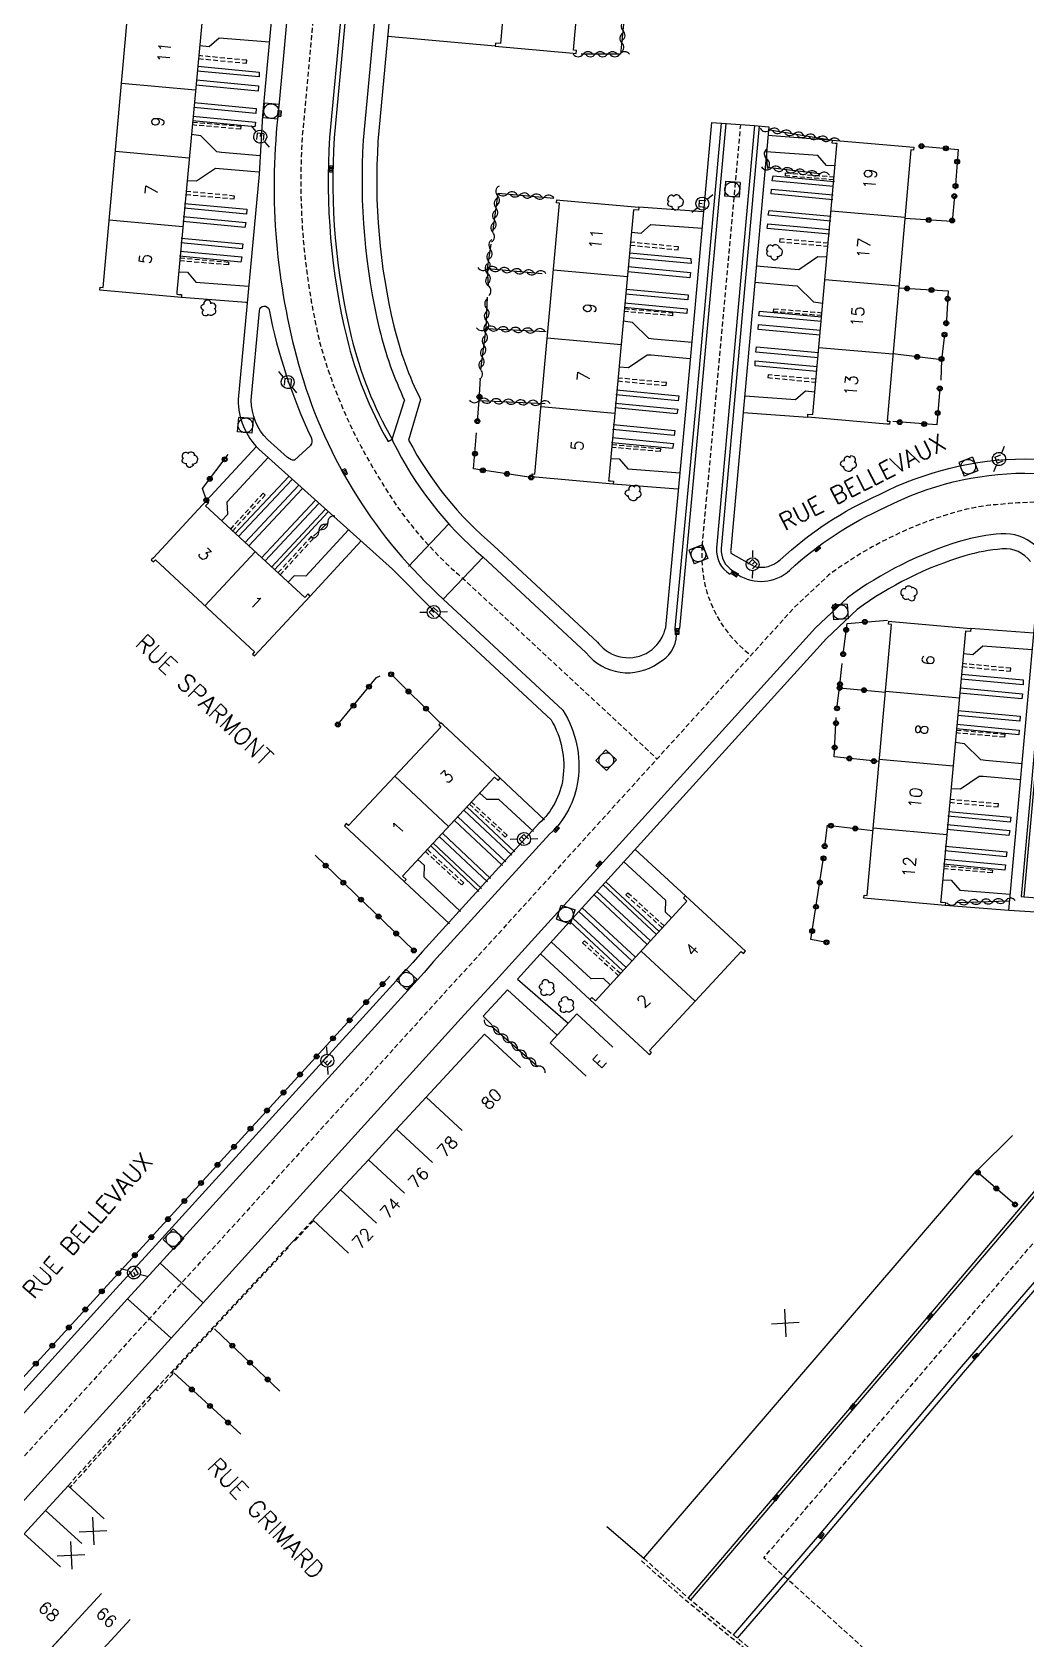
# Model space of a CAD drawing. Header units: millimetres. Extents: x 157000 to 158001, y 120999 to 122000.
# Drawn here: x 157630.4 to 157731.9, y 121498.5 to 121662.6 of the extents above; entities that cross this region are included whole.
import ezdxf
from ezdxf.enums import TextEntityAlignment as Align

# ---------------------------------------------------------------- set-up
doc = ezdxf.new("R2010")
doc.units = ezdxf.units.MM
doc.linetypes.add('DASHED', pattern=[0.75, 0.5, -0.25])
doc.layers.get('0').update_dxf_attribs({"linetype": 'CONTINUOUS'})
for name, color, linetype in [('W0001', 6, 'DASHED'), ('W0008', 7, 'CONTINUOUS'), ('W0100', 7, 'CONTINUOUS'), ('W0112', 1, 'DASHED'), ('W0300', 7, 'CONTINUOUS'), ('W0310', 3, 'CONTINUOUS'), ('W0322', 7, 'CONTINUOUS'), ('W0334', 7, 'CONTINUOUS'), ('W0400', 7, 'CONTINUOUS'), ('W0420', 7, 'CONTINUOUS'), ('W0471', 7, 'CONTINUOUS'), ('W0984', 7, 'CONTINUOUS'), ('W0989', 7, 'CONTINUOUS'), ('W0991', 7, 'CONTINUOUS'), ('W1102', 7, 'CONTINUOUS')]:
    doc.layers.add(name, color=color, linetype=linetype)
doc.styles.get("Standard").update_dxf_attribs({"font": 'romans.shx', "width": 0.85})

# ---------------------------------------------------------------- blocks, each defined once
blk = doc.blocks.new('T400')
for p, q in [((-0.15, 0.3), (0.15, 0.3)), ((-0.15, -0.25), (-0.15, 0.3)), ((-0.15, 0.15), (0.15, 0.15)), ((-0.15, 0), (0.15, 0)), ((0.15, 0.3), (0.15, -0.25)), ((-0.15, -0.15), (0.15, -0.15)), ((-0.15, -0.25), (-0.15, -0.3)), ((-0.15, -0.3), (0.15, -0.3)), ((0.15, -0.3), (0.15, -0.25))]:
    blk.add_line(p, q)
blk = doc.blocks.new('t322o')
at = {"color": 0, "linetype": 'Continuous'}
for radius in [0.25, 0.15]:
    blk.add_circle((0, 0), radius, dxfattribs=at)
blk = doc.blocks.new('t991o')
at = {"color": 0, "linetype": 'Continuous'}
for p, q in [((-1, 1), (1, -1)), ((-1, -1), (1, 1))]:
    blk.add_line(p, q, dxfattribs=at)
blk = doc.blocks.new('t310o')
at = {"color": 0, "linetype": 'Continuous'}
for centre, start, end in [((-0.5, 0.38), 216.8699, 323.1304), ((0.5, -0.37), 36.8699, 143.1303)]:
    blk.add_arc(centre, 0.625, start, end, dxfattribs=at)
blk = doc.blocks.new('T471')
for p, q in [((-0.333334, 0.333334), (-0.333334, -0.333334)), ((-0.333334, 0.333334), (0.333334, 0.333334)), ((-0.333334, 0), (0, 0)), ((0.500001, 0.500001), (1.000002, 1.000002)), ((-0.500001, -0.500001), (-1.000002, -1.000002)), ((-0.333334, -0.333334), (0.333334, -0.333334))]:
    blk.add_line(p, q)
blk.add_ellipse((0, 0), major_axis=(0.471405, 0.471405), ratio=1, start_param=5.4977871438, end_param=11.780972451)
blk = doc.blocks.new('T420')
for p, q in [((0.75, 0.75), (-0.75, 0.75)), ((-0.75, 0.75), (-0.75, -0.75)), ((0.75, 0.75), (0.75, -0.75)), ((0.75, -0.75), (-0.75, -0.75))]:
    blk.add_line(p, q)
blk.add_ellipse((0, 0), major_axis=(-0.53, 0.53), ratio=1, start_param=3.926991, end_param=10.210176)
blk = doc.blocks.new('T300')
for p, q in [((-0.8, 0.51), (-0.86, 0.34)), ((-0.86, 0.34), (-0.86, 0.17)), ((-0.86, 0.17), (-0.74, 0.06)), ((-0.69, 0.63), (-0.8, 0.51)), ((-0.8, -0.06), (-0.74, 0.06)), ((-0.74, 0.06), (-0.69, 0.11)), ((-0.57, 0.69), (-0.69, 0.63)), ((-0.46, 0.69), (-0.57, 0.69)), ((-0.29, 0.63), (-0.46, 0.69)), ((-0.29, 0.63), (-0.17, 0.74)), ((-0.23, 0.57), (-0.29, 0.63)), ((-0.17, 0.74), (-0.06, 0.8)), ((-0.06, 0.8), (0.06, 0.8)), ((0.06, 0.8), (0.23, 0.74)), ((0.23, 0.74), (0.34, 0.63)), ((0.34, 0.63), (0.4, 0.51)), ((0.46, 0.46), (0.34, 0.46)), ((0.4, 0.51), (0.4, 0.46)), ((0.57, 0.4), (0.46, 0.46)), ((0.57, 0.4), (0.69, 0.29)), ((0.69, 0.29), (0.74, 0.17)), ((0.74, 0.06), (0.69, -0.17)), ((0.74, 0.17), (0.74, 0.06)), ((-0.8, -0.17), (-0.8, -0.06)), ((-0.8, -0.23), (-0.8, -0.17)), ((-0.74, -0.34), (-0.8, -0.23)), ((-0.69, -0.4), (-0.74, -0.34)), ((-0.51, -0.46), (-0.69, -0.4)), ((-0.4, -0.46), (-0.51, -0.46)), ((-0.4, -0.46), (-0.34, -0.46)), ((-0.34, -0.46), (-0.34, -0.4)), ((-0.34, -0.51), (-0.34, -0.46)), ((-0.29, -0.63), (-0.34, -0.51)), ((-0.17, -0.74), (-0.29, -0.63)), ((-0.06, -0.8), (-0.17, -0.74)), ((0.06, -0.8), (-0.06, -0.8)), ((0.17, -0.74), (0.06, -0.8)), ((0.23, -0.69), (0.17, -0.74)), ((0.29, -0.46), (0.23, -0.46)), ((0.29, -0.63), (0.23, -0.69)), ((0.46, -0.4), (0.29, -0.46)), ((0.34, -0.51), (0.29, -0.63)), ((0.34, -0.51), (0.34, -0.46)), ((0.57, -0.34), (0.46, -0.4)), ((0.63, -0.29), (0.57, -0.34)), ((0.69, -0.17), (0.63, -0.29))]:
    blk.add_line(p, q)

msp = doc.modelspace()

# ---------------------------------------------------------------- linework, layer by layer
at = {"layer": 'W0001', "flags": 128}
for points in [[(157636.62, 121766.33, 0.146057), (157647.65, 121773.54, 0.029615), (157649.6, 121776.42), (157651.74, 121780.28, -0.188365), (157656.27, 121783.56, -0.260923), (157664.34, 121783.48, -0.149042), (157667.02, 121778.9), (157669.19, 121771.57), (157667.32, 121749.01), (157664.62, 121720.69), (157662.61, 121699.19), (157660.39, 121677.85), (157657.99, 121652, 0.075761), (157659.81, 121630.7, 0.071176), (157665.88, 121616.95, 0.086371), (157674.54, 121606.65), (157694.23, 121588.36)], [(157773.51, 121607.55, 0.187333), (157781.26, 121610.63, -0.26378), (157784.59, 121612.58), (157797.12, 121611.33), (157796.26, 121602.9), (157758.07, 121610.7), (157749.47, 121612.42), (157744.43, 121613.43, 0.07995), (157729.16, 121614.33, 0.055504), (157724.34, 121613.44, 0.086708), (157711.73, 121607.11), (157708.25, 121603.83), (157686.5, 121579.84), (157675.52, 121567.76), (157672.33, 121564.27), (157645.65, 121534.84), (157642.37, 121531.21), (157622.76, 121509.67), (157615.55, 121501.81, 0.422654)]]:
    msp.add_lwpolyline(points, format="xyb", dxfattribs=at)
at = {"layer": 'W0001'}
msp.add_lwpolyline([(157703.81, 121598.93, -0.259976), (157698.83, 121610.12), (157700.15, 121624.28), (157702.76, 121653.08)], format="xyb", dxfattribs=at)
at = {"layer": 'W0001', "flags": 128}
msp.add_lwpolyline([(157882.25, 121440.42), (157858.64, 121441.82), (157849.06, 121437.49), (157812.91, 121439.66), (157802.97, 121446.88), (157755.6, 121450.13), (157735.3, 121479.47), (157705.12, 121506.8), (157735.97, 121542.82), (157746.78, 121514.93), (157766.77, 121500.78)], dxfattribs=at)
at = {"layer": 'W0008'}
for points in [[(157635.94, 121763.79), (157636.9, 121763.91), (157636.86, 121764.35), (157656.32, 121767.65), (157656.46, 121767.21), (157659.98, 121767.79, -0.453952), (157665.42, 121763.05), (157664.28, 121749.28), (157661.59, 121720.98), (157659.39, 121696.83), (157656.09, 121660.53), (157655.48, 121653.89, 0.094741), (157657.61, 121628.66, 0.138759), (157671.77, 121605.25), (157672.39, 121604.66), (157684.6, 121593.32, -0.177298), (157686.13, 121586.16, -0.172291), (157683.25, 121580.66), (157671.4, 121567.67), (157670.42, 121566.53), (157643.47, 121536.88), (157640.13, 121533.24), (157619.7, 121510.74), (157617.1, 121507.91)], [(157673.93, 121688.09, 0.033489), (157670.1, 121686.64, 0.259072), (157663.17, 121677.21), (157663.14, 121677.13), (157660.78, 121651.78, 0.075624), (157662.53, 121631.36, 0.071176), (157666.75, 121620.77), (157667.16, 121620.98), (157667.24, 121620.77, 0.104642), (157676.47, 121608.95)], [(157676.47, 121608.95), (157686.96, 121599.21, 0.400737), (157694.36, 121598.16, 0.273604), (157696.22, 121601.02), (157696.09, 121601.03), (157696.08, 121601.69), (157696.53, 121601.65), (157698.66, 121624.42), (157701.26, 121653.21)], [(157704.17, 121653.02), (157700.3, 121609.87, 0.286031), (157701.66, 121607.21), (157701.97, 121607.57), (157702.53, 121607.26), (157702.45, 121607.18, 0.345668), (157707.77, 121607.63, -0.08264), (157717.56, 121614.04, -0.118066), (157731.78, 121617.53, -0.03209), (157747.66, 121615.92, 0.366225), (157753.16, 121618.88), (157753.3, 121619.61), (157753.55, 121619.58), (157756.34, 121651.9)], [(157731.71, 121574.28), (157734.66, 121607), (157734.37, 121607.02, 0.408979), (157729.37, 121611.34, 0.055401), (157725.2, 121610.57, 0.085562), (157713.65, 121604.8), (157710.4, 121601.73), (157688.73, 121577.82), (157677.74, 121565.74), (157674.55, 121562.25), (157647.87, 121532.83), (157644.6, 121529.2), (157624.98, 121507.65), (157622.1, 121504.51, 0.425662), (157622, 121500.42), (157629.17, 121493.91)]]:
    msp.add_lwpolyline(points, format="xyb", dxfattribs=at)
at = {"layer": 'W0008', "flags": 128}
for points in [[(157737.61, 121549.94), (157721.76, 121531.29), (157706.13, 121512.99), (157697.39, 121502.71)], [(157737.86, 121549.73), (157722, 121531.09), (157706.37, 121512.78), (157697.64, 121502.5)], [(157740.6, 121544.05), (157725.07, 121526.05), (157710.57, 121508.89), (157701.99, 121498.94)], [(157741.01, 121543.69), (157725.49, 121525.7), (157710.99, 121508.54), (157702.4, 121498.58)]]:
    msp.add_lwpolyline(points, dxfattribs=at)
at = {"layer": 'W0100'}
for points in [[(157687.26, 121674.72), (157678.94, 121675.47), (157678.92, 121675.17), (157679.41, 121675.13), (157678.22, 121661.38), (157677.73, 121661.42), (157677.7, 121661.13), (157685.66, 121660.41), (157685.96, 121660.38), (157685.99, 121660.68), (157685.69, 121660.71), (157686.92, 121674.45)], [(157653.11, 121599.29), (157653.11, 121599.29), (157652.9, 121599.05), (157653.12, 121598.86), (157658.8, 121604.98), (157658.58, 121605.19), (157658.24, 121604.82), (157648.1, 121614.18), (157648.44, 121614.54), (157648.22, 121614.75), (157642.78, 121608.88), (157642.57, 121608.66), (157642.79, 121608.46), (157643, 121608.68), (157653.11, 121599.29)], [(157662.72, 121581.53), (157662.72, 121581.54), (157662.48, 121581.75), (157662.29, 121581.53), (157668.39, 121575.83), (157668.59, 121576.05), (157668.23, 121576.39), (157677.63, 121586.49), (157677.99, 121586.15), (157678.2, 121586.37), (157672.36, 121591.83), (157672.14, 121592.04), (157671.93, 121591.82), (157672.15, 121591.61), (157662.72, 121581.54)], [(157702.81, 121568.7), (157702.81, 121568.7), (157703.05, 121568.49), (157703.24, 121568.71), (157697.11, 121574.38), (157696.91, 121574.16), (157697.27, 121573.82), (157687.93, 121563.67), (157687.56, 121564.01), (157687.36, 121563.79), (157693.23, 121558.35), (157693.45, 121558.15), (157693.65, 121558.37), (157693.43, 121558.57), (157702.81, 121568.7)], [(157686.97, 121555.97), (157683.3, 121559.36), (157686.02, 121562.32), (157689.7, 121558.92)], [(157680.26, 121556.85), (157676.59, 121560.24), (157670.65, 121553.81), (157667.62, 121550.54), (157664.74, 121547.42), (157661.89, 121544.35), (157659.06, 121541.29), (157662.72, 121537.89)], [(157637.77, 121510.78), (157634.07, 121514.15), (157631.77, 121511.62), (157629.6, 121509.23), (157623.48, 121502.5), (157626.75, 121499.46), (157630.7, 121495.81), (157634.1, 121499.48)]]:
    msp.add_lwpolyline(points, dxfattribs=at)
for points in [[(157637.36, 121636.51), (157637.65, 121636.48), (157640.15, 121664.15), (157639.85, 121664.18), (157639.88, 121664.48), (157640.18, 121664.45), (157648.25, 121663.72), (157648.22, 121663.42), (157647.72, 121663.47), (157645.18, 121636), (157645.17, 121635.8), (157645.37, 121635.78), (157645.66, 121635.76), (157645.64, 121635.46), (157637.33, 121636.21)], [(157720.42, 121650.49), (157720.12, 121650.52), (157717.7, 121622.84), (157718, 121622.82), (157717.97, 121622.52), (157717.68, 121622.54), (157709.6, 121623.25), (157709.63, 121623.55), (157710.13, 121623.5), (157712.59, 121650.98), (157712.6, 121651.18), (157712.41, 121651.19), (157712.11, 121651.22), (157712.13, 121651.52), (157720.44, 121650.79)], [(157681.45, 121617.46), (157681.75, 121617.43), (157684.25, 121645.1), (157683.95, 121645.13), (157683.98, 121645.43), (157684.28, 121645.4), (157692.35, 121644.67), (157692.32, 121644.37), (157691.82, 121644.42), (157689.28, 121616.95), (157689.26, 121616.75), (157689.46, 121616.73), (157689.76, 121616.71), (157689.73, 121616.41), (157681.42, 121617.16)], [(157715.36, 121574.44), (157715.66, 121574.41), (157718.16, 121602.08), (157717.86, 121602.11), (157717.88, 121602.41), (157718.18, 121602.38), (157726.25, 121601.65), (157726.23, 121601.35), (157725.73, 121601.4), (157723.19, 121573.93), (157723.17, 121573.73), (157723.37, 121573.72), (157723.67, 121573.69), (157723.64, 121573.39), (157715.33, 121574.14)]]:
    msp.add_lwpolyline(points, close=True, dxfattribs=at)
at = {"layer": 'W0100', "flags": 128}
msp.add_lwpolyline([(157689.08, 121509.99), (157692.87, 121506.74), (157726.82, 121546.25), (157726.97, 121546.4), (157730.53, 121549.91)], dxfattribs=at)
at = {"layer": 'W0112'}
for points in [[(157647.39, 121659.85), (157652.3, 121659.38), (157652.32, 121659.68), (157647.42, 121660.15)], [(157646.79, 121653.37), (157651.71, 121652.95), (157651.69, 121652.65), (157646.76, 121653.07)], [(157712.27, 121647.47), (157707.32, 121647.88), (157707.34, 121648.18), (157712.3, 121647.77)], [(157646.11, 121645.99), (157651.04, 121645.52), (157651.07, 121645.82), (157646.14, 121646.29)], [(157691.49, 121640.8), (157696.39, 121640.33), (157696.42, 121640.63), (157691.51, 121641.1)], [(157711.69, 121640.99), (157706.76, 121641.44), (157706.73, 121641.15), (157711.67, 121640.69)], [(157645.51, 121639.5), (157650.46, 121639.08), (157650.44, 121638.78), (157645.48, 121639.21)], [(157690.89, 121634.32), (157695.81, 121633.9), (157695.79, 121633.6), (157690.86, 121634.02)], [(157711.03, 121633.61), (157706.11, 121634.01), (157706.13, 121634.31), (157711.06, 121633.91)], [(157690.2, 121626.94), (157695.14, 121626.47), (157695.17, 121626.77), (157690.23, 121627.24)], [(157710.45, 121627.12), (157705.55, 121627.57), (157705.52, 121627.28), (157710.43, 121626.82)], [(157689.61, 121620.45), (157694.56, 121620.03), (157694.53, 121619.73), (157689.58, 121620.16)], [(157650.86, 121611.62), (157654.21, 121615.29), (157654, 121615.49), (157650.65, 121611.82)], [(157655.72, 121607.14), (157659.12, 121610.87), (157658.91, 121611.06), (157655.51, 121607.34)], [(157725.39, 121597.78), (157730.3, 121597.31), (157730.33, 121597.61), (157725.42, 121598.08)], [(157724.79, 121591.3), (157729.72, 121590.88), (157729.69, 121590.58), (157724.77, 121591)], [(157675.06, 121583.74), (157678.72, 121580.37), (157678.91, 121580.58), (157675.26, 121583.95)], [(157724.11, 121583.92), (157729.04, 121583.45), (157729.07, 121583.75), (157724.14, 121584.22)], [(157670.56, 121578.89), (157674.27, 121575.48), (157674.47, 121575.69), (157670.76, 121579.11)], [(157723.51, 121577.44), (157728.46, 121577.01), (157728.44, 121576.72), (157723.48, 121577.14)], [(157694.95, 121571.3), (157691.22, 121574.69), (157691.03, 121574.48), (157694.76, 121571.09)], [(157690.48, 121566.43), (157686.8, 121569.78), (157686.61, 121569.57), (157690.28, 121566.22)], [(157659.14, 121541.21), (157657.19, 121539.12), (157657.11, 121539.2), (157659.06, 121541.29)], [(157634.07, 121514.15), (157642.32, 121523.26), (157642.51, 121523.1), (157634.26, 121513.98)]]:
    msp.add_lwpolyline(points, dxfattribs=at)
msp.add_lwpolyline([(157656.55, 121538.45), (157644.67, 121525.64), (157644.78, 121525.55), (157643.19, 121523.83), (157643.01, 121524), (157644.59, 121525.72), (157656.47, 121538.52)], close=True, dxfattribs=at)
at = {"layer": 'W0112', "flags": 128}
msp.add_lwpolyline([(157692.87, 121506.74), (157697.39, 121502.71), (157703.77, 121497.49), (157703.54, 121497.22), (157697.16, 121502.44), (157692.63, 121506.47)], close=True, dxfattribs=at)
at = {"layer": 'W0310'}
for points in [[(157687.26, 121674.71), (157691.89, 121674.3), (157690.5, 121660.3), (157686.48, 121660.3)], [(157705.74, 121652.57), (157712.13, 121651.52)], [(157710.83, 121648.07), (157705.49, 121648.73), (157705.39, 121650.53)], [(157677.44, 121642.12), (157677.99, 121646.11), (157683.69, 121645.61)], [(157676.99, 121636.65), (157676.91, 121638.42), (157677.29, 121640.92)], [(157676.91, 121638.42), (157682.47, 121637.91)], [(157676.22, 121628.1), (157676.78, 121632.31), (157676.9, 121635.5)], [(157676.78, 121632.31), (157682.9, 121631.99)], [(157676.05, 121624.94), (157682.79, 121624.65)], [(157660.59, 121612.47), (157659.12, 121611.09)], [(157724.81, 121573.68), (157730.17, 121573.87)], [(157677.31, 121561.06), (157682.04, 121556.96)]]:
    msp.add_lwpolyline(points, dxfattribs=at)
at = {"layer": 'W0322'}
for points in [[(157721.22, 121650.91), (157724.96, 121650.57), (157724.67, 121646.53)], [(157724.58, 121645.81), (157724.35, 121643.22), (157719.51, 121643.53)], [(157718.89, 121636.43), (157723.94, 121636.13), (157723.73, 121632.54)], [(157723.57, 121631.66), (157723.26, 121629.09), (157723.2, 121627.03)], [(157675.87, 121622.83), (157676.05, 121624.94), (157676.19, 121627.24)], [(157723.09, 121626.16), (157722.78, 121622.46), (157718.31, 121622.79)], [(157681.37, 121617.08), (157675.49, 121617.96), (157675.79, 121621.64)], [(157648.19, 121614.77), (157647.79, 121615.95), (157650.43, 121619.43)], [(157713.22, 121599.05), (157713.62, 121602.19), (157717.75, 121602.52)], [(157661.62, 121591.86), (157665.58, 121596.68), (157665.93, 121596.83)], [(157667.06, 121596.99), (157672.06, 121592.05)], [(157712.59, 121593.51), (157712.86, 121595.6), (157713.13, 121598.1)], [(157712.86, 121595.6), (157717.53, 121595.17)], [(157716.89, 121588.08), (157712.31, 121588.57), (157712.52, 121592.58)], [(157711.34, 121579.44), (157711.64, 121581.58), (157716.25, 121581.04)], [(157669.38, 121568.79), (157659.29, 121578.51)], [(157711.52, 121569.62), (157709.93, 121569.93), (157711.26, 121578.45)], [(157629.09, 121524.76), (157666.92, 121566.16)], [(157649.04, 121530.18), (157655.69, 121523.8)], [(157644.87, 121525.66), (157651.71, 121519.41)]]:
    msp.add_lwpolyline(points, dxfattribs=at)
at = {"layer": 'W0322', "flags": 128}
for points in [[(157723.26, 121629.09), (157718.3, 121629.7)], [(157730.77, 121542.87), (157726.82, 121546.25)]]:
    msp.add_lwpolyline(points, dxfattribs=at)
at = {"layer": 'W0334'}
for points in [[(157655.57, 121765.77), (157660.18, 121766.46, -0.445947), (157664.09, 121763.12), (157662.75, 121749.54), (157662.74, 121749.42), (157660.05, 121721.12), (157657.86, 121696.97), (157654.55, 121660.67), (157653.94, 121654.05), (157653.57, 121648.06), (157651.44, 121625.03, 0.203298), (157653.54, 121619.98), (157667.2, 121607.74), (157671.34, 121603.53), (157683.39, 121592.33, -0.171794), (157684.6, 121586.37, -0.174348), (157682.16, 121581.75), (157670.25, 121568.7), (157669.27, 121567.56), (157642.33, 121537.92), (157638.99, 121534.28), (157618.56, 121511.78), (157615.96, 121508.95)], [(157722.47, 121664.92), (157720.86, 121665.07), (157723.01, 121691.13), (157723.76, 121699.93, 0.264484), (157721.71, 121703.16, 0.15437), (157719.62, 121703.49), (157718.87, 121703.32), (157699.57, 121695.83), (157697.43, 121691.79), (157675.37, 121683.35, 0.033489), (157672.17, 121682.14, 0.28317), (157668.03, 121675.95), (157667.99, 121675.86), (157665.72, 121651.39, 0.075359), (157667.35, 121632.52, 0.056381), (157670.06, 121625.06, 0.071176)], [(157698.53, 121696.97), (157696.14, 121696.04), (157674.06, 121687.63, 0.033489), (157670.3, 121686.2, 0.260676), (157663.64, 121677.08), (157663.6, 121677.01), (157661.25, 121651.75, 0.0756), (157662.99, 121631.47, 0.071176), (157667.16, 121620.98, 0.071176)], [(157698.36, 121696.91), (157696.28, 121692.97), (157674.21, 121684.53, 0.033489), (157671.54, 121683.5, 0.273646), (157666.55, 121676.31), (157666.52, 121676.24), (157664.22, 121651.51, 0.075443), (157665.89, 121632.17, 0.052096), (157668.44, 121624.96, 0.071176)], [(157670.06, 121625.06), (157668.85, 121620.9, 0.096547), (157677.55, 121610.11), (157688.14, 121600.28, 0.055684), (157688.72, 121599.66, 0.391852), (157693.99, 121599.78, 0.148697), (157695.1, 121601.78), (157697.22, 121624.55), (157699.82, 121653.34), (157701.26, 121653.21), (157704.17, 121653.02), (157705.62, 121652.89), (157701.74, 121609.74, 0.070131), (157701.76, 121609.36), (157704.17, 121607.99, 0.250573), (157706.79, 121608.69, -0.082375), (157716.94, 121615.35, -0.117966), (157731.8, 121618.98, -0.032218), (157747.93, 121617.34, 0.368595)], [(157732.36, 121608.49, 0.262634), (157729.47, 121609.79, 0.055322), (157725.65, 121609.08, 0.084914), (157714.65, 121603.61), (157711.51, 121600.64), (157689.88, 121576.78), (157679.96, 121565.87), (157685.15, 121561.37)], [(157736.13, 121572.51), (157730.13, 121572.88), (157733.2, 121606.76, 0.124319)], [(157671.34, 121603.53), (157683.39, 121592.33, -0.171794), (157684.6, 121586.37, -0.174348), (157682.16, 121581.75), (157670.25, 121568.7), (157669.27, 121567.56), (157642.33, 121537.92), (157638.99, 121534.28), (157618.56, 121511.78), (157615.96, 121508.95)]]:
    msp.add_lwpolyline(points, format="xyb", dxfattribs=at)
for points in [[(157647.51, 121661.18), (157648.48, 121661.09), (157649.49, 121661.96), (157654.64, 121661.57)], [(157677.7, 121661.13), (157666.71, 121662.1)], [(157647.31, 121659.08), (157653.58, 121658.48), (157653.6, 121657.97), (157647.26, 121658.57)], [(157647.17, 121657.67), (157653.53, 121657.06), (157653.47, 121656.53), (157647.12, 121657.14)], [(157646.95, 121655.37), (157653.29, 121654.77), (157653.25, 121654.26), (157646.9, 121654.86)], [(157646.82, 121653.96), (157653.2, 121653.35), (157653.15, 121652.89), (157646.77, 121653.5)], [(157653.69, 121649.91), (157649.75, 121650.26), (157649.27, 121650.33), (157647.62, 121651.97), (157646.67, 121652.09)], [(157705.52, 121652.02), (157705.52, 121652.02), (157712.13, 121651.52)], [(157712.4, 121648.9), (157711.52, 121648.95), (157710.64, 121649.96), (157705.37, 121650.34)], [(157653.54, 121648.25), (157649.53, 121648.61), (157649.12, 121648.63), (157647.19, 121647.32), (157646.24, 121647.38)], [(157712.25, 121646.78), (157705.99, 121647.36), (157706.06, 121647.88), (157712.33, 121647.3)], [(157712.16, 121645.44), (157705.86, 121646.03), (157705.92, 121646.53), (157712.2, 121645.95)], [(157645.97, 121645.07), (157652.34, 121644.46), (157652.28, 121643.97), (157645.92, 121644.58)], [(157698.93, 121644.19), (157692.35, 121644.67)], [(157711.95, 121643.26), (157705.56, 121643.85), (157705.66, 121644.33), (157712, 121643.75)], [(157645.84, 121643.72), (157652.24, 121643.11), (157652.13, 121642.62), (157645.79, 121643.23)], [(157691.61, 121642.13), (157692.58, 121642.04), (157693.59, 121642.91), (157698.85, 121642.52)], [(157711.83, 121641.91), (157705.45, 121642.5), (157705.52, 121642.99), (157711.87, 121642.4)], [(157645.63, 121641.53), (157651.92, 121640.93), (157651.86, 121640.43), (157645.58, 121641.03)], [(157645.53, 121640.2), (157651.8, 121639.6), (157651.72, 121639.08), (157645.45, 121639.67)], [(157691.4, 121640.03), (157697.68, 121639.43), (157697.7, 121638.92), (157691.35, 121639.52)], [(157704.35, 121638.7), (157708.28, 121638.35), (157708.69, 121638.33), (157710.62, 121639.65), (157711.57, 121639.6)], [(157645.38, 121638.08), (157646.26, 121638.03), (157647.13, 121637.02), (157652.49, 121636.61)], [(157691.27, 121638.62), (157697.63, 121638.01), (157697.57, 121637.48), (157691.22, 121638.09)], [(157691.05, 121636.32), (157697.39, 121635.72), (157697.35, 121635.21), (157691, 121635.81)], [(157704.2, 121637.04), (157708.06, 121636.7), (157708.54, 121636.64), (157710.2, 121635), (157711.15, 121634.88)], [(157652.34, 121634.93), (157652.25, 121634.94), (157645.64, 121635.46)], [(157690.91, 121634.91), (157697.3, 121634.3), (157697.25, 121633.84), (157690.87, 121634.45)], [(157697.79, 121630.86), (157693.85, 121631.21), (157693.37, 121631.28), (157691.72, 121632.92), (157690.77, 121633.04)], [(157711.01, 121633.01), (157704.62, 121633.6), (157704.67, 121634.07), (157711.05, 121633.48)], [(157710.88, 121631.6), (157704.54, 121632.19), (157704.58, 121632.7), (157710.92, 121632.11)], [(157697.56, 121629.21), (157693.62, 121629.56), (157693.21, 121629.58), (157691.29, 121628.27), (157690.33, 121628.33)], [(157710.66, 121629.3), (157704.3, 121629.89), (157704.36, 121630.42), (157710.71, 121629.83)], [(157710.53, 121627.89), (157704.25, 121628.47), (157704.24, 121628.99), (157710.58, 121628.4)], [(157667.16, 121620.98), (157668.44, 121624.96)], [(157689.94, 121624.67), (157696.33, 121624.06), (157696.23, 121623.57), (157689.89, 121624.18)], [(157690.07, 121626.02), (157696.44, 121625.41), (157696.37, 121624.92), (157690.02, 121625.53)], [(157710.33, 121625.79), (157709.37, 121625.88), (157708.35, 121625.01), (157703.17, 121625.38)], [(157703, 121623.73), (157709.6, 121623.25)], [(157689.73, 121622.48), (157696.02, 121621.88), (157695.96, 121621.38), (157689.68, 121621.98)], [(157648.22, 121614.75), (157653.29, 121620.22)], [(157689.63, 121621.15), (157695.89, 121620.55), (157695.81, 121620.03), (157689.55, 121620.62)], [(157649.73, 121612.67), (157650.37, 121613.35), (157650.33, 121614.6), (157654.51, 121619.11)], [(157689.47, 121619.03), (157690.35, 121618.98), (157691.23, 121617.97), (157696.57, 121617.56)], [(157656.6, 121617.2), (157651.15, 121611.36)], [(157656.94, 121616.89), (157651.49, 121611.05)], [(157696.41, 121615.89), (157696.34, 121615.89), (157689.73, 121616.41)], [(157657.6, 121616.28), (157652.15, 121610.44)], [(157657.98, 121615.93), (157652.53, 121610.09)], [(157659.3, 121614.73), (157653.84, 121608.87)], [(157659.65, 121614.41), (157654.19, 121608.56)], [(157660.32, 121613.8), (157654.86, 121607.94)], [(157660.61, 121613.53), (157655.15, 121607.67)], [(157662.72, 121611.75), (157658.35, 121607.01), (157657.15, 121607.05), (157656.52, 121606.37)], [(157668.82, 121608), (157672.95, 121612.34)], [(157664, 121610.6), (157658.8, 121604.98)], [(157672.39, 121604.66), (157676.47, 121608.95)], [(157734.37, 121607.02), (157731.41, 121574.29), (157731.71, 121574.28), (157734.82, 121574.02), (157735.12, 121573.99), (157738.11, 121606.56)], [(157732.69, 121601.19), (157726.25, 121601.65)], [(157725.52, 121599.11), (157726.48, 121599.02), (157727.5, 121599.89), (157732.54, 121599.51)], [(157725.31, 121597.01), (157731.59, 121596.41), (157731.6, 121595.9), (157725.26, 121596.5)], [(157725.17, 121595.6), (157731.54, 121594.99), (157731.47, 121594.47), (157725.12, 121595.07)], [(157724.82, 121591.89), (157731.2, 121591.29), (157731.15, 121590.82), (157724.78, 121591.43)], [(157724.95, 121593.3), (157731.29, 121592.7), (157731.25, 121592.19), (157724.91, 121592.79)], [(157731.49, 121587.86), (157727.75, 121588.2), (157727.28, 121588.26), (157725.62, 121589.9), (157724.67, 121590.02)], [(157678.2, 121586.37), (157682.73, 121582.13)], [(157731.34, 121586.2), (157727.53, 121586.55), (157727.12, 121586.57), (157725.19, 121585.26), (157724.24, 121585.31)], [(157676.11, 121584.86), (157676.79, 121584.23), (157678.04, 121584.25), (157681.6, 121580.94)], [(157678.42, 121577.46), (157673.52, 121582.07)], [(157678.77, 121577.85), (157673.87, 121582.45)], [(157679.38, 121578.51), (157674.48, 121583.11)], [(157679.69, 121578.85), (157674.8, 121583.45)], [(157723.97, 121583), (157730.35, 121582.39), (157730.28, 121581.9), (157723.92, 121582.51)], [(157676.9, 121575.79), (157671.98, 121580.42)], [(157677.22, 121576.14), (157672.3, 121580.77)], [(157723.84, 121581.65), (157730.24, 121581.04), (157730.14, 121580.55), (157723.8, 121581.16)], [(157676.03, 121574.83), (157671.1, 121579.47)], [(157676.29, 121575.12), (157671.36, 121579.76)], [(157691.99, 121579.11), (157697.11, 121574.38)], [(157723.63, 121579.46), (157729.93, 121578.86), (157729.87, 121578.36), (157723.59, 121578.96)], [(157674.16, 121572.79), (157670.42, 121576.27), (157670.46, 121577.46), (157669.78, 121578.1)], [(157690.83, 121577.83), (157695.08, 121573.92), (157695.05, 121572.73), (157695.73, 121572.1)], [(157723.54, 121578.13), (157729.8, 121577.53), (157729.72, 121577.01), (157723.46, 121577.61)], [(157673.01, 121571.52), (157668.39, 121575.83)], [(157688.71, 121575.5), (157694.16, 121570.43)], [(157688.98, 121575.79), (157694.42, 121570.72)], [(157723.38, 121576.01), (157724.26, 121575.96), (157725.13, 121574.95), (157730.28, 121574.55)], [(157687.79, 121574.48), (157693.22, 121569.42)], [(157688.1, 121574.83), (157693.54, 121569.77)], [(157685.63, 121572.11), (157691.06, 121567.06)], [(157686.23, 121572.77), (157691.66, 121567.72)], [(157686.58, 121573.16), (157692.01, 121568.1)], [(157730.13, 121572.88), (157723.64, 121573.39)], [(157685.32, 121571.77), (157690.74, 121566.72)], [(157689.43, 121565.3), (157688.75, 121565.94), (157687.5, 121565.9), (157683.42, 121569.68)], [(157687.36, 121563.79), (157682.31, 121568.46)], [(157684.01, 121560.14), (157678.95, 121564.78), (157676.47, 121562.09), (157677.34, 121561.21)], [(157657.11, 121539.2), (157656.47, 121538.52)], [(157643.47, 121536.88), (157647.87, 121532.83)], [(157640.13, 121533.24), (157644.6, 121529.2)], [(157643.01, 121524), (157642.32, 121523.26)]]:
    msp.add_lwpolyline(points, dxfattribs=at)
at = {"layer": 'W0334', "flags": 128}
msp.add_lwpolyline([(157696.08, 121601.69), (157698.21, 121624.46), (157700.81, 121653.25)], dxfattribs=at)
msp.add_lwpolyline([(157704.65, 121652.97), (157700.77, 121609.83, 0.285804), (157701.97, 121607.57, 0.285804)], format="xyb", dxfattribs=at)
at = {"layer": 'W0334'}
msp.add_lwpolyline([(157658.89, 121621.15, -0.330322), (157658.79, 121620.33), (157657.18, 121618.84, -0.186364), (157656.48, 121619.13), (157654.45, 121620.95, -0.199522), (157652.78, 121624.97), (157653.62, 121634.11, -0.889772), (157654.59, 121634.19, 0.059581)], format="xyb", close=True, dxfattribs=at)
at = {"layer": 'W1102'}
for p, q in [((157647.09, 121656.61), (157639.53, 121657.29)), ((157646.45, 121649.68), (157638.91, 121650.36)), ((157711.99, 121644.3), (157719.52, 121643.65)), ((157645.8, 121642.67), (157638.27, 121643.35)), ((157691.19, 121637.56), (157683.63, 121638.24)), ((157711.36, 121637.3), (157718.91, 121636.64)), ((157690.55, 121630.63), (157683, 121631.31)), ((157710.74, 121630.36), (157718.3, 121629.7)), ((157689.9, 121623.62), (157682.37, 121624.3)), ((157725.09, 121594.54), (157717.54, 121595.22)), ((157724.45, 121587.61), (157716.91, 121588.29)), ((157723.8, 121580.6), (157716.28, 121581.28)), ((157674.32, 121550.42), (157670.65, 121553.81)), ((157671.28, 121547.14), (157667.62, 121550.54)), ((157668.41, 121544.03), (157664.74, 121547.42)), ((157665.56, 121540.95), (157661.89, 121544.35)), ((157630.7, 121495.81), (157637.49, 121503.16)), ((157633.62, 121493.14), (157640.41, 121500.48))]:
    msp.add_line(p, q, dxfattribs=at)
at = {"layer": 'W1102', "flags": 128}
for points in [[(157653.17, 121609.5), (157648.05, 121603.99)], [(157672.93, 121581.44), (157667.44, 121586.58)], [(157692.6, 121568.74), (157698.12, 121563.63)]]:
    msp.add_lwpolyline(points, dxfattribs=at)
at = {"layer": 'W1102'}
for points in [[(157635.47, 121508.25), (157631.77, 121511.62)], [(157633.29, 121505.86), (157629.6, 121509.23)]]:
    msp.add_lwpolyline(points, dxfattribs=at)

# ---------------------------------------------------------------- block references
at = {"layer": 'W0300'}
for p, rotation in [((157696.14, 121645.17), 356.1420906770932), ((157706.25, 121640.08), 356.1420906770932), ((157648.44, 121634.25), 316.8025165999871), ((157646.55, 121618.91), 354.9499558405122), ((157713.76, 121618.44), 264.8856924408541), ((157691.77, 121615.44), 264.8675571839221), ((157720.05, 121605.24), 21.31514882032111), ((157682.99, 121564.88), 319.0489416981711), ((157684.98, 121563.13), 319.0489416981711)]:
    msp.add_blockref('T300', p, dxfattribs=dict(at, rotation=rotation))
at = {"layer": 'W0310'}
for p, rotation in [((157690.62, 121661.46), 264.3481766455571), ((157690.74, 121662.7), 264.3481766455571), ((157686.66, 121660.3), 180.0233648671271), ((157687.91, 121660.3), 180.0233648671271), ((157689.16, 121660.3), 180.0233648671271), ((157690.41, 121660.3), 180.0233648671271), ((157705.74, 121652.57), 350.6631795285481), ((157706.97, 121652.37), 350.6631795285481), ((157708.21, 121652.16), 350.6631795285481), ((157709.44, 121651.96), 350.6631795285481), ((157710.68, 121651.76), 350.6631795285481), ((157711.91, 121651.56), 350.6631795285481), ((157705.44, 121649.6), 93.10377559903151), ((157705.87, 121648.68), 172.9037063662141), ((157707.11, 121648.53), 172.9037063662141), ((157708.35, 121648.37), 172.9037063662141), ((157709.59, 121648.22), 172.9037063662141), ((157710.83, 121648.07), 172.9037063662141), ((157677.95, 121645.84), 82.15643234780993), ((157678.95, 121646.03), 354.9499558405122), ((157680.2, 121645.92), 354.9499558405122), ((157681.44, 121645.81), 354.9499558405122), ((157682.69, 121645.7), 354.9499558405122), ((157677.61, 121643.36), 82.15643234780993), ((157677.78, 121644.6), 82.15643234780993), ((157677.44, 121642.12), 82.15643234780993), ((157677.21, 121640.38), 81.17396528790233), ((157677.02, 121639.14), 81.17396528790233), ((157676.91, 121638.42), 354.8333047344011), ((157676.93, 121637.9), 92.7767457954087), ((157678.15, 121638.31), 354.8333047344011), ((157679.39, 121638.19), 354.8333047344011), ((157680.64, 121638.08), 354.8333047344011), ((157681.88, 121637.97), 354.8333047344011), ((157676.99, 121636.65), 92.7767457954087), ((157676.85, 121634.32), 87.7706795744057), ((157676.71, 121631.82), 82.52679565513182), ((157676.81, 121633.07), 87.7706795744057), ((157676.78, 121632.31), 357.0052307878412), ((157676.55, 121630.58), 82.52679565513182), ((157678.02, 121632.25), 357.0052307878412), ((157679.27, 121632.18), 357.0052307878412), ((157680.52, 121632.11), 357.0052307878412), ((157681.77, 121632.05), 357.0052307878412), ((157676.39, 121629.34), 82.52679565513182), ((157676.22, 121628.1), 82.52679565513182), ((157676.05, 121624.94), 357.5534423543481), ((157677.3, 121624.89), 357.5534423543481), ((157678.55, 121624.83), 357.5534423543481), ((157679.8, 121624.78), 357.5534423543481), ((157681.05, 121624.73), 357.5534423543481), ((157682.3, 121624.67), 357.5534423543481), ((157660.59, 121612.47), 223.1760154628882), ((157659.68, 121611.61), 223.1760154628882), ((157724.81, 121573.68), 1.979229530541149), ((157726.06, 121573.73), 1.979229530541149), ((157727.31, 121573.77), 1.979229530541149), ((157728.56, 121573.81), 1.979229530541149), ((157729.8, 121573.86), 1.979229530541149), ((157677.31, 121561.06), 319.0871264446391), ((157678.26, 121560.24), 319.0871264446391), ((157679.2, 121559.42), 319.0871264446391), ((157680.15, 121558.6), 319.0871264446391), ((157681.09, 121557.79), 319.0871264446391), ((157682.04, 121556.97), 319.0871264446391)]:
    msp.add_blockref('t310o', p, dxfattribs=dict(at, rotation=rotation))
at = {"layer": 'W0322'}
for p, rotation in [((157721.22, 121650.91), 354.7763957826431), ((157723.71, 121650.69), 354.7763957826431), ((157724.87, 121649.33), 265.8262971411082), ((157724.58, 121645.81), 264.9717237288721), ((157724.69, 121646.84), 265.8262971411082), ((157721.96, 121643.37), 176.2719731674371), ((157724.36, 121643.32), 264.9717237288721), ((157719.75, 121636.38), 356.5609993565501), ((157722.25, 121636.23), 356.5609993565501), ((157723.89, 121635.33), 266.7258989497291), ((157723.75, 121632.83), 266.7258989497291), ((157723.57, 121631.66), 262.9590674087931), ((157720.78, 121629.4), 175.6199842579951), ((157723.27, 121629.18), 262.9590674087931), ((157723.09, 121626.16), 265.2506687250971), ((157676.08, 121625.32), 86.70750370702882), ((157675.87, 121622.83), 85.0980657547001), ((157719, 121622.74), 175.7733778030001), ((157722.88, 121623.67), 265.2506687250971), ((157721.49, 121622.55), 175.7733778030001), ((157675.62, 121619.51), 85.38882303476382), ((157650.06, 121618.94), 52.78533214775432), ((157676.42, 121617.82), 171.4989214356321), ((157648.55, 121616.95), 52.78533214775432), ((157678.9, 121617.45), 171.4989214356321), ((157681.37, 121617.08), 171.4989214356321), ((157648.19, 121614.77), 108.7823917129822), ((157713.53, 121601.53), 82.82374270857584), ((157715.44, 121602.34), 4.474765850923133), ((157713.22, 121599.05), 82.82374270857584), ((157667.06, 121596.99), 315.3813138432781), ((157664.8, 121595.73), 50.61425340509102), ((157668.84, 121595.23), 315.3813138432781), ((157712.86, 121595.6), 354.7006861735912), ((157712.9, 121595.99), 83.90594212695792), ((157715.35, 121595.37), 354.7006861735912), ((157663.21, 121593.79), 50.61425340509102), ((157670.62, 121593.48), 315.3813138432781), ((157712.59, 121593.51), 82.65946925356712), ((157661.62, 121591.86), 50.61425340509102), ((157712.49, 121592), 86.99857454058431), ((157712.36, 121589.51), 86.99857454058431), ((157713.86, 121588.4), 173.7900790360691), ((157716.35, 121588.13), 173.7900790360691), ((157711.98, 121581.54), 353.2848159194521), ((157714.46, 121581.25), 353.2848159194521), ((157711.34, 121579.44), 81.79137568153963), ((157660.38, 121577.46), 136.0891744998651), ((157711.22, 121578.2), 81.08982611538272), ((157662.18, 121575.72), 136.0891744998651), ((157710.84, 121575.73), 81.08982611538272), ((157663.98, 121573.99), 136.0891744998651), ((157665.78, 121572.26), 136.0891744998651), ((157710.45, 121573.26), 81.08982611538272), ((157667.58, 121570.52), 136.0891744998651), ((157710.06, 121570.79), 81.08982611538272), ((157669.38, 121568.79), 136.0891744998651), ((157711.52, 121569.62), 169.1649068949351), ((157666.19, 121565.36), 47.57585523437569), ((157664.51, 121563.52), 47.57585523437569), ((157662.82, 121561.67), 47.57585523437569), ((157661.13, 121559.83), 47.57585523437569), ((157659.45, 121557.98), 47.57585523437569), ((157657.76, 121556.14), 47.57585523437569), ((157656.07, 121554.29), 47.57585523437569), ((157654.39, 121552.45), 47.57585523437569), ((157652.7, 121550.6), 47.57585523437569), ((157651.01, 121548.75), 47.57585523437569), ((157649.33, 121546.91), 47.57585523437569), ((157726.98, 121546.12), 139.3855793629956), ((157647.64, 121545.06), 47.57585523437569), ((157728.87, 121544.49), 139.3855793629956), ((157645.95, 121543.22), 47.57585523437569), ((157730.77, 121542.87), 139.3855793629956), ((157644.27, 121541.37), 47.57585523437569), ((157642.58, 121539.53), 47.57585523437569), ((157640.89, 121537.68), 47.57585523437569), ((157639.21, 121535.84), 47.57585523437569), ((157637.52, 121533.99), 47.57585523437569), ((157635.83, 121532.15), 47.57585523437569), ((157634.15, 121530.3), 47.57585523437569), ((157632.46, 121528.45), 47.57585523437569), ((157650.84, 121528.45), 316.188702670825), ((157630.77, 121526.61), 47.57585523437569), ((157652.65, 121526.72), 316.188702670825), ((157654.45, 121524.99), 316.188702670825), ((157646.71, 121523.98), 317.579910193762), ((157648.56, 121522.29), 317.579910193762), ((157650.4, 121520.6), 317.579910193762)]:
    msp.add_blockref('t322o', p, dxfattribs=dict(at, rotation=rotation))
at = {"layer": 'W0400'}
for p, rotation in [((157655.66, 121654.24), 354.7207258665501), ((157660.93, 121648.59), 358.8672308767121), ((157662.33, 121617.65), 22.70333415702514), ((157710.61, 121609.81), 129.3907878983018), ((157702.15, 121607.21), 58.22215257746774), ((157712.34, 121603.92), 133.3066665164083), ((157696.29, 121601.35), 178.2648681142982), ((157683.94, 121581.16), 317.6327753377354), ((157688.29, 121577.6), 137.7185063564759), ((157722.09, 121531.43), 319.4839758337261), ((157726.74, 121527.37), 308.2426315768986), ((157714.21, 121522.22), 319.8267909349167), ((157706.37, 121512.93), 323.420334858713), ((157710.98, 121509.07), 138.671739328232)]:
    msp.add_blockref('T400', p, dxfattribs=dict(at, rotation=rotation))
at = {"layer": 'W0420'}
for p, rotation in [((157654.81, 121654.49), 264.7207258665501), ((157701.89, 121646.49), 356.1420906770932), ((157652.19, 121622.41), 264.9678379227761), ((157726, 121618.18), 21.28765454219828), ((157698.44, 121609.23), 21.31514882032111), ((157712.94, 121603.35), 4.474765850923133), ((157689.03, 121588.22), 317.0852796934251), ((157684.91, 121572.47), 161.7589126652711), ((157668.63, 121565.82), 47.72578198108021), ((157644.84, 121539.33), 47.45387959866641)]:
    msp.add_blockref('T420', p, dxfattribs=dict(at, rotation=rotation))
at = {"layer": 'W0471'}
for p, rotation in [((157653.69, 121651.88), 264.7207258665501), ((157698.84, 121645.05), 356.1420906770932), ((157656.5, 121626.82), 264.9678379227761), ((157729.14, 121618.97), 21.28765454219828), ((157703.97, 121608.23), 223.8715700880791), ((157671.41, 121603.34), 317.1943079467702), ((157680.62, 121580.17), 317.1925379846941), ((157660.55, 121557.54), 47.45387959866641), ((157640.8, 121535.92), 119.135283392752)]:
    msp.add_blockref('T471', p, dxfattribs=dict(at, rotation=rotation))
at = {"layer": 'W0991'}
for p, rotation in [((157707.33, 121530.76), 47.97687421389959), ((157636.62, 121509.52), 317.7004174015295), ((157634.38, 121507.06), 317.6985441603713)]:
    msp.add_blockref('t991o', p, dxfattribs=dict(at, rotation=rotation))

# ---------------------------------------------------------------- texts
at = {"layer": 'W0984'}
msp.add_text('E', height=1.25, rotation=47.2745, dxfattribs=at).set_placement((157688.33, 121557.45), align=Align.MIDDLE)
at = {"layer": 'W0989'}
for s, rotation, p in [('RUE BELLEVAUX', 26.9925, (157715.18, 121616.62)), ('RUE SPARMONT', 316.4577, (157647.98, 121594.38)), ('RUE BELLEVAUX', 48.9419, (157636.06, 121540.71)), ('RUE GRIMARD', 313.6481, (157654.28, 121510.83))]:
    msp.add_text(s, height=1.75, rotation=rotation, dxfattribs=at).set_placement(p, align=Align.MIDDLE)
at = {"layer": 'W0991'}
for s, rotation, p in [('11', 84.7726, (157643.89, 121660.5)), ('9', 84.7726, (157643.24, 121653.41)), ('19', 84.7726, (157715.96, 121647.57)), ('7', 84.7726, (157642.6, 121646.44)), ('11', 84.7726, (157687.98, 121641.45)), ('17', 84.7726, (157715.31, 121640.48)), ('5', 84.7726, (157641.96, 121639.4)), ('9', 84.7726, (157687.34, 121634.36)), ('15', 84.7726, (157714.67, 121633.51)), ('7', 84.7726, (157686.7, 121627.39)), ('13', 84.7726, (157714.03, 121626.47)), ('5', 84.7726, (157686.05, 121620.35)), ('3', 315.2299, (157648.05, 121609.28)), ('1', 317.9794, (157653.29, 121604.33)), ('6', 84.7726, (157721.89, 121598.43)), ('8', 84.7726, (157721.24, 121591.34)), ('3', 45.0016, (157672.73, 121586.55)), ('10', 84.7726, (157720.6, 121584.38)), ('1', 47.7511, (157667.76, 121581.34)), ('12', 84.7726, (157719.96, 121577.33)), ('4', 48.05, (157697.77, 121568.87)), ('2', 45.3005, (157692.83, 121563.63)), ('80', 47.2588, (157677.29, 121553.63)), ('78', 47.1621, (157672.8, 121548.78)), ('76', 47.281, (157669.85, 121545.59)), ('74', 47.196, (157666.98, 121542.49)), ('72', 47.2157, (157664.14, 121539.42)), ('68', 317.2292, (157632.12, 121501.31)), ('66', 317.2476, (157637.99, 121500.71))]:
    msp.add_text(s, height=1.25, rotation=rotation, dxfattribs=at).set_placement(p, align=Align.MIDDLE)

doc.saveas('drawing.dxf')
